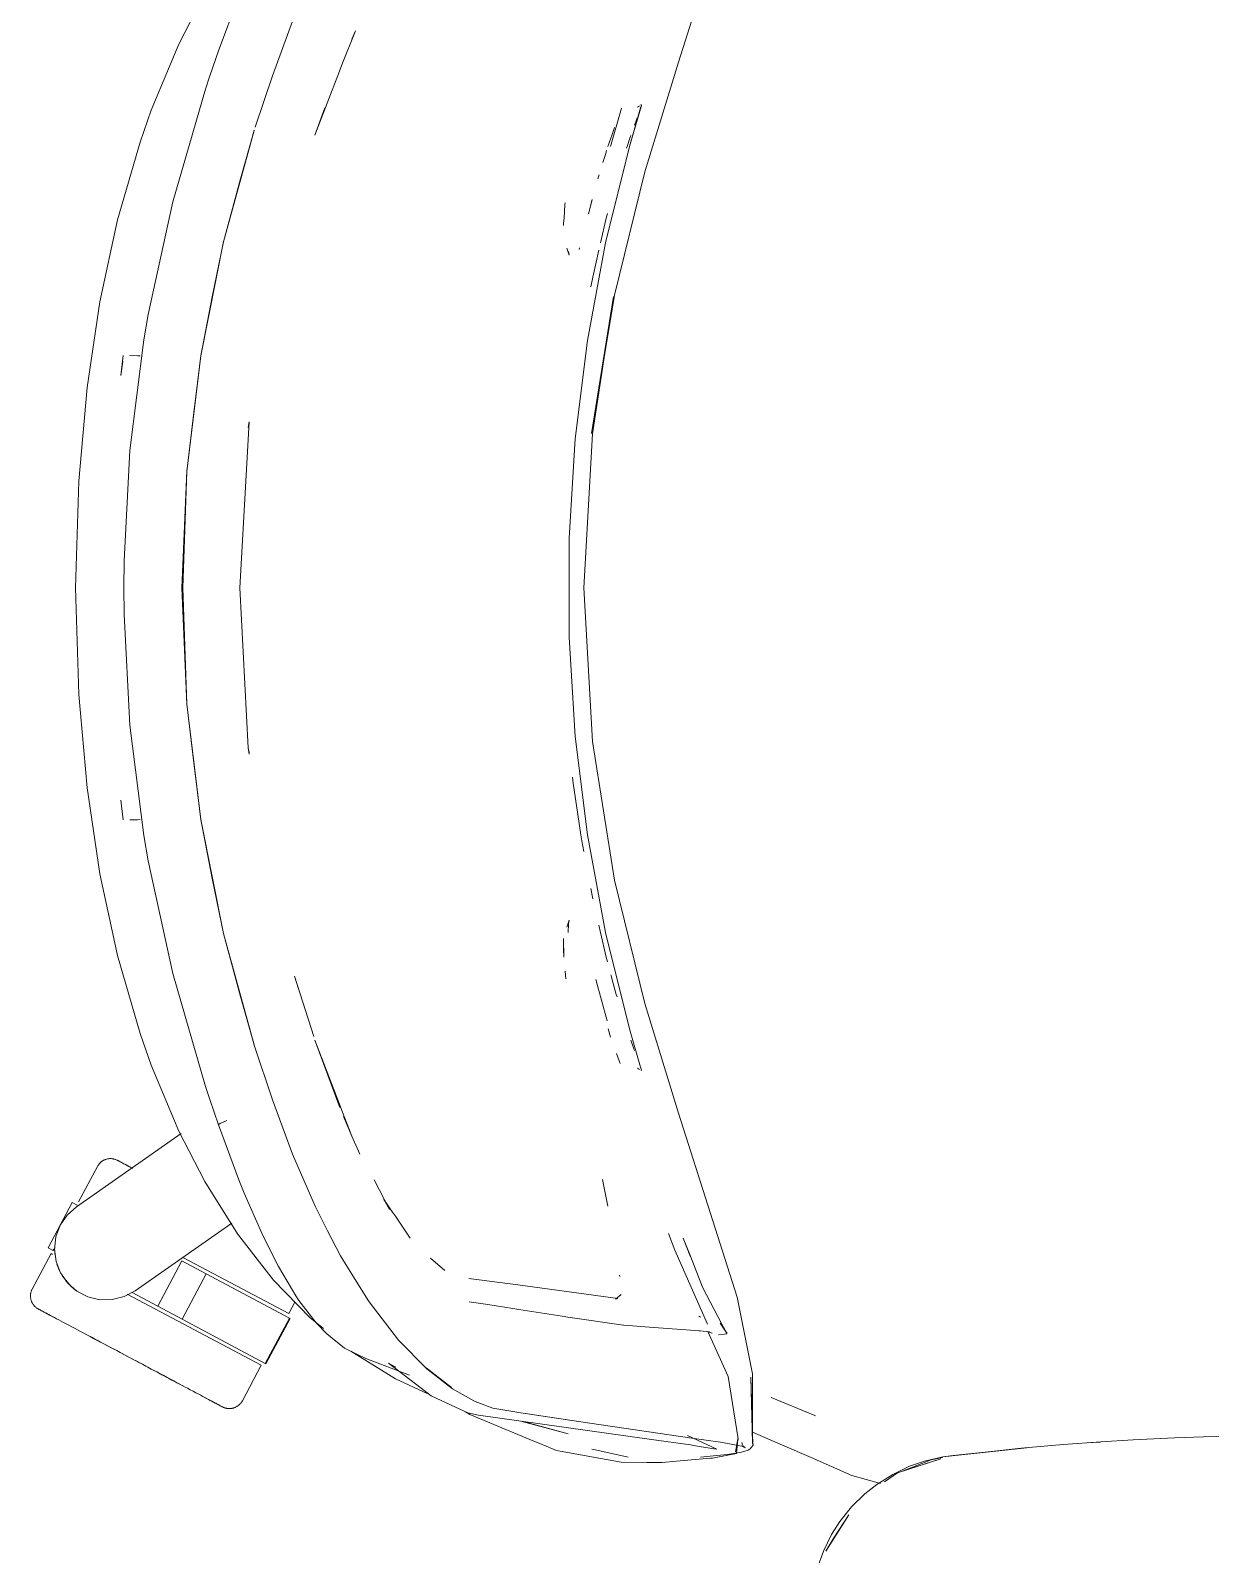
# Model space of a CAD drawing. Header units: millimetres. Extents: x 79795 to 317870, y -36033 to 97293.
# Drawn here: x 158370.3 to 158692.6, y 32909.1 to 33325.5 of the extents above; entities that cross this region are included whole.
import ezdxf

# ---------------------------------------------------------------- set-up
doc = ezdxf.new("R2010")
doc.units = ezdxf.units.MM
doc.header["$MEASUREMENT"] = 0
doc.layers.add('G-IMPT', color=8, linetype='CONTINUOUS', lineweight=9)
doc.layers.add('I-FURN', color=8, linetype='CONTINUOUS', lineweight=9)

msp = doc.modelspace()

# ---------------------------------------------------------------- linework, layer by layer
at = {"layer": 'G-IMPT'}
for p, q in [((158547.28, 33316.8), (158563.27, 33367.04)), ((158410.81, 33321.68), (158417.9, 33335.46)), ((158421.62, 33319.89), (158427.22, 33334.96)), ((158436.39, 33313.11), (158441.85, 33327.99)), ((158455.36, 33316.03), (158459.08, 33325.36)), ((158459.08, 33325.36), (158458.08, 33323.11)), ((158403.29, 33303.71), (158410.81, 33321.68)), ((158421.62, 33319.89), (158419.28, 33313.07)), ((158447.98, 33296.86), (158454.69, 33314.3)), ((158454.69, 33314.3), (158455.36, 33316.03)), ((158538.1, 33286.82), (158547.28, 33316.8)), ((158418.09, 33309.46), (158419.28, 33313.07)), ((158436.39, 33313.11), (158431.67, 33299.04)), ((158418.09, 33309.46), (158409.14, 33278.63)), ((158403.29, 33303.71), (158400.22, 33294.98)), ((158447.98, 33296.86), (158450.7, 33304.29)), ((158528.68, 33293.77), (158531.71, 33304.2)), ((158533.87, 33293.78), (158537.14, 33305)), ((158533.87, 33293.78), (158536.98, 33304.6)), ((158533.87, 33293.78), (158536.93, 33304.31)), ((158536.05, 33304.46), (158536.66, 33304.84)), ((158536.05, 33304.46), (158536.26, 33304.61)), ((158536.93, 33304.31), (158536.98, 33304.6)), ((158537.14, 33305), (158537.01, 33305.24)), ((158423, 33267.7), (158431.38, 33298.2)), ((158423, 33267.7), (158431.43, 33298.11)), ((158427.65, 33284.94), (158431.43, 33298.11)), ((158529.8, 33298.95), (158529.04, 33296.79)), ((158535.25, 33299.55), (158535.6, 33300.52)), ((158535.6, 33300.52), (158535.99, 33301.59)), ((158400.22, 33294.98), (158394.05, 33273.73)), ((158527.32, 33267.46), (158533.87, 33293.78)), ((158528.79, 33296.07), (158528.01, 33293.77)), ((158528.79, 33296.07), (158529.04, 33296.79)), ((158533.24, 33293.77), (158533.09, 33293.32)), ((158533.24, 33293.77), (158533.98, 33296)), ((158534.26, 33296.8), (158533.98, 33296)), ((158527.39, 33291.85), (158526.6, 33289.36)), ((158527.63, 33292.63), (158527.39, 33291.85)), ((158525.61, 33286.06), (158525.28, 33284.95)), ((158538.1, 33286.82), (158529.79, 33253.14)), ((158427.65, 33284.94), (158423, 33267.7)), ((158402.47, 33247.84), (158409.14, 33278.63)), ((158516.01, 33274.21), (158516.28, 33277.92)), ((158516.28, 33277.92), (158516.31, 33278.4)), ((158523.7, 33279.27), (158522.71, 33275.41)), ((158523.7, 33279.27), (158523.31, 33277.75)), ((158394.05, 33273.73), (158389.23, 33251.37)), ((158516.01, 33274.21), (158515.9, 33272.84)), ((158515.9, 33272.14), (158515.9, 33272.84)), ((158526, 33267.44), (158527.55, 33274.19)), ((158527.55, 33274.19), (158527.9, 33275.48)), ((158416.82, 33236.57), (158423.04, 33267.81)), ((158423.04, 33267.81), (158416.83, 33236.65)), ((158423, 33267.7), (158419.92, 33252.67)), ((158517.44, 33264.05), (158516.75, 33266)), ((158517.44, 33264.05), (158517.22, 33265.1)), ((158520.11, 33265.65), (158520.24, 33266.06)), ((158527.32, 33267.46), (158522.39, 33240.79)), ((158523.84, 33258.05), (158525.55, 33265.47)), ((158523.37, 33255.41), (158523.84, 33258.05)), ((158416.82, 33236.57), (158419.92, 33252.67)), ((158529.79, 33253.14), (158523.53, 33215.4)), ((158523.53, 33215.4), (158529.52, 33252.76)), ((158523.79, 33215.23), (158529.52, 33252.76)), ((158385.74, 33227.95), (158389.23, 33251.37)), ((158401.29, 33240.92), (158402.47, 33247.84)), ((158397.48, 33210.75), (158401.29, 33240.92)), ((158522.39, 33240.79), (158519.09, 33213.87)), ((158395.64, 33236.65), (158394.99, 33231.24)), ((158397.4, 33236.68), (158399.5, 33236.61)), ((158397.4, 33236.68), (158397.51, 33236.68)), ((158400.28, 33236.58), (158399.5, 33236.61)), ((158413, 33205.06), (158416.83, 33236.65)), ((158413.04, 33205.02), (158416.82, 33236.57)), ((158414.88, 33221.09), (158416.82, 33236.57)), ((158395.56, 33235.01), (158394.99, 33231.24)), ((158383.48, 33202.38), (158385.74, 33227.95)), ((158414.88, 33221.09), (158413.04, 33205.02)), ((158427.49, 33173.24), (158430, 33218.58)), ((158430, 33218.58), (158429.77, 33216.97)), ((158429.77, 33216.97), (158430, 33218.27)), ((158430.04, 33218.52), (158430, 33218.27)), ((158523.79, 33215.23), (158521.43, 33173.24)), ((158395.86, 33180.55), (158397.48, 33210.75)), ((158517.44, 33186.8), (158519.09, 33213.87)), ((158382.63, 33173.24), (158383.48, 33202.38)), ((158411.67, 33173.24), (158413, 33205.06)), ((158413.04, 33205.02), (158411.9, 33173.24)), ((158413.04, 33205.02), (158412.37, 33190.12)), ((158412.37, 33190.12), (158411.9, 33173.24)), ((158517.44, 33159.68), (158517.44, 33186.8)), ((158395.86, 33180.55), (158395.77, 33173.24)), ((158383.48, 33144.1), (158382.63, 33173.24)), ((158395.86, 33165.93), (158395.77, 33173.24)), ((158413, 33141.42), (158411.67, 33173.24)), ((158412.37, 33156.36), (158411.9, 33173.24)), ((158413.04, 33141.46), (158411.9, 33173.24)), ((158427.44, 33173.24), (158429.77, 33129.51)), ((158427.49, 33173.24), (158429.77, 33129.51)), ((158523.79, 33131.25), (158521.43, 33173.24)), ((158395.86, 33165.93), (158397.48, 33135.72)), ((158412.37, 33156.36), (158413.04, 33141.46)), ((158517.44, 33159.68), (158519.09, 33132.61)), ((158385.74, 33118.53), (158383.48, 33144.1)), ((158413, 33141.42), (158416.83, 33109.83)), ((158413.04, 33141.46), (158416.82, 33109.91)), ((158413.04, 33141.46), (158414.88, 33125.38)), ((158397.48, 33135.72), (158401.29, 33105.55)), ((158522.39, 33105.69), (158519.09, 33132.61)), ((158529.79, 33093.34), (158523.79, 33131.25)), ((158429.77, 33129.51), (158430.03, 33127.73)), ((158429.77, 33129.51), (158430, 33128.21)), ((158430.04, 33127.96), (158430, 33128.21)), ((158416.82, 33109.91), (158414.88, 33125.38)), ((158518.48, 33119.84), (158518.29, 33121.5)), ((158519.77, 33111.32), (158518.48, 33119.84)), ((158389.23, 33095.11), (158385.74, 33118.53)), ((158395.64, 33109.82), (158394.99, 33115.24)), ((158519.77, 33111.32), (158520.62, 33105.69)), ((158399.5, 33109.87), (158397.4, 33109.79)), ((158397.4, 33109.79), (158397.51, 33109.79)), ((158399.5, 33109.87), (158400.28, 33109.9)), ((158423, 33078.78), (158416.82, 33109.91)), ((158416.82, 33109.91), (158419.92, 33093.8)), ((158423, 33078.78), (158416.83, 33109.83)), ((158401.29, 33105.55), (158402.47, 33098.63)), ((158520.62, 33105.69), (158520.87, 33104.06)), ((158521.42, 33101.16), (158520.87, 33104.06)), ((158527.32, 33079.02), (158522.39, 33105.69)), ((158409.14, 33067.84), (158402.47, 33098.63)), ((158394.05, 33072.74), (158389.23, 33095.11)), ((158423, 33078.78), (158419.92, 33093.8)), ((158523.35, 33091.06), (158523.88, 33088.24)), ((158529.79, 33093.34), (158538.1, 33059.65)), ((158517.44, 33082.43), (158516.75, 33080.48)), ((158517.22, 33081.38), (158517.19, 33079.07)), ((158517.22, 33081.38), (158517.44, 33082.43)), ((158427.65, 33061.53), (158423, 33078.78)), ((158423, 33078.78), (158431.38, 33048.28)), ((158423, 33078.78), (158431.43, 33048.37)), ((158515.9, 33077.37), (158515.98, 33072.31)), ((158515.9, 33077.37), (158515.9, 33074.59)), ((158517.18, 33079.21), (158517.19, 33079.07)), ((158525.55, 33081.01), (158526, 33079.04)), ((158527.55, 33072.28), (158526, 33079.04)), ((158527.32, 33079.02), (158533.87, 33052.7)), ((158515.98, 33072.31), (158515.9, 33074.59)), ((158400.22, 33051.5), (158394.05, 33072.74)), ((158527.55, 33072.28), (158527.89, 33070.99)), ((158409.14, 33067.84), (158418.09, 33037.02)), ((158442.45, 33067.1), (158443.53, 33063.66)), ((158442.45, 33067.1), (158447.7, 33050.61)), ((158516.3, 33068.52), (158516.51, 33066.43)), ((158527.84, 33054.9), (158524.68, 33066.2)), ((158528.86, 33067.27), (158528.81, 33067.44)), ((158529.17, 33066.13), (158528.86, 33067.27)), ((158529.17, 33066.13), (158530.29, 33062.13)), ((158427.65, 33061.53), (158431.43, 33048.37)), ((158530.29, 33062.13), (158530.49, 33061.44)), ((158547.28, 33029.68), (158538.1, 33059.65)), ((158528.03, 33052.71), (158528.75, 33050.5)), ((158533.87, 33052.7), (158536.94, 33042.27)), ((158400.22, 33051.5), (158403.29, 33042.77)), ((158431.38, 33048.28), (158436.39, 33033.37)), ((158447.98, 33049.62), (158454.8, 33031.22)), ((158447.98, 33049.62), (158454.69, 33032.17)), ((158535.03, 33047.5), (158534.29, 33049.6)), ((158530.74, 33044.95), (158530.37, 33045.96)), ((158530.74, 33044.95), (158531.36, 33043.29)), ((158535.03, 33047.5), (158535.27, 33046.84)), ((158403.29, 33042.77), (158410.81, 33024.79)), ((158536.05, 33042.02), (158536.26, 33041.87)), ((158536.05, 33042.02), (158536.66, 33041.63)), ((158537.01, 33042), (158536.94, 33042.27)), ((158537.08, 33041.71), (158537.01, 33042)), ((158537.05, 33041.25), (158537.14, 33041.48)), ((158537.14, 33041.48), (158537.08, 33041.71)), ((158418.09, 33037.02), (158419.28, 33033.41)), ((158421.69, 33026.48), (158419.28, 33033.41)), ((158441.85, 33018.49), (158436.39, 33033.37)), ((158454.69, 33032.17), (158455.36, 33030.45)), ((158422.92, 33027.26), (158422.09, 33026.88)), ((158422.92, 33027.26), (158422.27, 33026.98)), ((158422.92, 33027.26), (158423.97, 33027.69)), ((158422.92, 33027.26), (158423.38, 33027.46)), ((158423.97, 33027.69), (158423.38, 33027.46)), ((158458.08, 33023.37), (158455.36, 33030.45)), ((158458.08, 33023.37), (158455.77, 33028.81)), ((158547.28, 33029.68), (158563.27, 32979.44)), ((158417.9, 33011.02), (158410.81, 33024.79)), ((158421.65, 33026.48), (158421.68, 33026.61)), ((158427.22, 33011.52), (158421.65, 33026.48)), ((158421.68, 33026.61), (158422.09, 33026.88)), ((158421.68, 33026.61), (158421.7, 33026.66)), ((158421.68, 33026.61), (158421.69, 33026.48)), ((158422.09, 33026.88), (158421.7, 33026.66)), ((158422.27, 33026.98), (158422.09, 33026.88)), ((158460.28, 33018.52), (158458.08, 33023.37)), ((158441.85, 33018.49), (158448.03, 33004.26)), ((158426.88, 32996.72), (158417.9, 33011.02)), ((158428.7, 33007.83), (158427.22, 33011.52)), ((158464.15, 33011.47), (158468.33, 33003.37)), ((158526.56, 33011.57), (158527.97, 33004.31)), ((158433.47, 32996.88), (158428.7, 33007.83)), ((158451.41, 32997.53), (158448.03, 33004.26)), ((158466.83, 33006.14), (158469.39, 33002.39)), ((158466.83, 33006.14), (158468.33, 33003.37)), ((158469.39, 33002.39), (158469.78, 33001.81)), ((158469.78, 33001.81), (158473.28, 32996.68)), ((158426.88, 32996.72), (158436.68, 32984.12)), ((158433.69, 32996.43), (158433.47, 32996.88)), ((158433.47, 32996.88), (158438, 32987.82)), ((158433.47, 32996.88), (158437.69, 32988.42)), ((158433.69, 32996.43), (158438, 32987.82)), ((158451.41, 32997.53), (158454.98, 32990.74)), ((158473.28, 32996.68), (158474.03, 32995.58)), ((158544.55, 32996.84), (158546.29, 32992.26)), ((158550.59, 32990.62), (158548.57, 32995.52)), ((158548.57, 32995.52), (158550.6, 32990.42)), ((158550.6, 32990.42), (158549.2, 32993.95)), ((158458.75, 32984.51), (158454.98, 32990.74)), ((158479.55, 32990.04), (158483.46, 32986.71)), ((158546.29, 32992.26), (158555.22, 32972.1)), ((158553.85, 32982.15), (158550.59, 32990.62)), ((158438, 32987.82), (158437.69, 32988.42)), ((158438, 32987.82), (158442.73, 32979.83)), ((158531.24, 32985.09), (158531.2, 32985.44)), ((158446.64, 32973.83), (158436.68, 32984.12)), ((158458.75, 32984.51), (158462.63, 32978.42)), ((158503.41, 32982.77), (158490.05, 32984.54)), ((158490.05, 32984.54), (158490.52, 32984.4)), ((158503.41, 32982.77), (158530.74, 32979.03)), ((158553.85, 32982.15), (158559.13, 32972.04)), ((158443.6, 32978.54), (158442.73, 32979.83)), ((158448.31, 32972.41), (158443.6, 32978.54)), ((158462.8, 32978.16), (158462.63, 32978.42)), ((158470.82, 32967.72), (158462.8, 32978.16)), ((158495.22, 32977.41), (158490.14, 32978.16)), ((158495.22, 32977.41), (158502.05, 32976.35)), ((158531.59, 32980.14), (158530.03, 32978.9)), ((158530.24, 32978.94), (158530.47, 32978.98)), ((158530.74, 32979.03), (158530.47, 32978.98)), ((158563.27, 32979.44), (158567.47, 32958.48)), ((158450.31, 32970.83), (158446.64, 32973.83)), ((158502.05, 32976.35), (158503.71, 32976.09)), ((158515.48, 32974.22), (158503.71, 32976.09)), ((158517.04, 32973.97), (158515.48, 32974.22)), ((158532.25, 32971.76), (158517.04, 32973.97)), ((158552.84, 32974.27), (158553.28, 32974)), ((158448.31, 32972.41), (158451.2, 32969.38)), ((158456.07, 32965.52), (158451.2, 32969.38)), ((158532.25, 32971.76), (158532.33, 32971.75)), ((158532.33, 32971.75), (158540.57, 32971.14)), ((158549.42, 32970.5), (158540.57, 32971.14)), ((158549.42, 32970.5), (158552.83, 32970.25)), ((158553.2, 32970.21), (158552.83, 32970.25)), ((158553.2, 32970.21), (158555.66, 32969.92)), ((158560.84, 32957.78), (158555.25, 32970.07)), ((158555.66, 32969.92), (158555.72, 32969.9)), ((158556.49, 32969.62), (158555.72, 32969.9)), ((158558.23, 32969.15), (158559.76, 32969.31)), ((158560.47, 32969.59), (158558.63, 32972.29)), ((158560.47, 32969.59), (158559.13, 32972.04)), ((158559.76, 32969.31), (158560.45, 32969.46)), ((158560.45, 32969.46), (158560.47, 32969.59)), ((158560.47, 32969.59), (158560.51, 32969.76)), ((158457.2, 32964.91), (158456.07, 32965.52)), ((158457.2, 32964.91), (158459.64, 32963.73)), ((158458.56, 32964.21), (158457.8, 32964.71)), ((158478.56, 32959.82), (158470.82, 32967.72)), ((158458.56, 32964.21), (158470.01, 32957.09)), ((158459.64, 32963.73), (158461.87, 32962.66)), ((158473.78, 32958.15), (158461.87, 32962.66)), ((158468.12, 32961.38), (158479.77, 32952.47)), ((158468.12, 32961.38), (158470.07, 32960.27)), ((158470.01, 32957.09), (158478.64, 32953.11)), ((158485.3, 32954.73), (158478.35, 32960.13)), ((158478.35, 32960.13), (158481.92, 32957.32)), ((158478.56, 32959.82), (158485.53, 32954.41)), ((158485.3, 32954.73), (158481.92, 32957.32)), ((158560.84, 32957.78), (158563.55, 32940.74)), ((158567.03, 32957.59), (158567.61, 32939.15)), ((158567.03, 32957.59), (158567.51, 32939.61)), ((158567.47, 32958.48), (158567.51, 32939.61)), ((158479.77, 32952.47), (158486.35, 32949.4)), ((158485.53, 32954.41), (158491.36, 32951.12)), ((158486.35, 32949.4), (158489.71, 32947.83)), ((158489.1, 32948.12), (158490.27, 32947.35)), ((158491.78, 32950.9), (158491.36, 32951.12)), ((158491.78, 32950.9), (158496.57, 32949.15)), ((158496.57, 32949.15), (158504.24, 32947.85)), ((158572.61, 32952.05), (158584.47, 32947.13)), ((158492.7, 32947.19), (158489.71, 32947.83)), ((158490.27, 32947.35), (158506.72, 32940.55)), ((158539.92, 32940.51), (158492.7, 32947.19)), ((158517.13, 32942.06), (158504.18, 32945.57)), ((158519.41, 32945.55), (158504.24, 32947.85)), ((158519.41, 32945.55), (158504.82, 32947.78)), ((158520.01, 32945.46), (158504.82, 32947.78)), ((158517.13, 32942.06), (158505.24, 32945.42)), ((158520.01, 32945.46), (158550.89, 32940.9)), ((158584.73, 32947.02), (158584.47, 32947.13)), ((158506.72, 32940.55), (158510.09, 32939.16)), ((158539.92, 32940.51), (158550.58, 32939.07)), ((158549.78, 32941.68), (158557.77, 32937.88)), ((158550.89, 32940.9), (158558.74, 32939.79)), ((158565, 32938.68), (158558.74, 32939.79)), ((158562.87, 32937.15), (158563.55, 32940.74)), ((158562.87, 32937.15), (158563.49, 32940.7)), ((158563.49, 32940.7), (158563.1, 32936.74)), ((158564.66, 32939.23), (158564.58, 32939.73)), ((158567.64, 32939.03), (158567.45, 32939.9)), ((158567.45, 32939.9), (158567.47, 32939.79)), ((158567.51, 32939.61), (158567.47, 32939.79)), ((158575.67, 32939.02), (158567.5, 32942.59)), ((158567.61, 32939.15), (158567.51, 32939.61)), ((158662.59, 32939.89), (158652.3, 32939.16)), ((158660.55, 32939.75), (158659.13, 32939.62)), ((158660.55, 32939.75), (158662.45, 32939.84)), ((158662.59, 32939.89), (158671.46, 32940.45)), ((158682.76, 32940.99), (158671.46, 32940.45)), ((158682.76, 32940.99), (158690.64, 32941.28)), ((158702.95, 32941.58), (158690.64, 32941.28)), ((158513.94, 32937.57), (158510.09, 32939.16)), ((158531.64, 32934.33), (158513.94, 32937.57)), ((158524.2, 32937.78), (158523.62, 32937.94)), ((158533.51, 32935.74), (158524.2, 32937.78)), ((158546.73, 32934.64), (158556.06, 32935.45)), ((158551.88, 32938.86), (158550.58, 32939.07)), ((158556.9, 32938.03), (158551.88, 32938.86)), ((158555.89, 32935.97), (158553.3, 32935.75)), ((158555.89, 32935.97), (158560.58, 32936.48)), ((158556.06, 32935.45), (158556.53, 32935.49)), ((158560.78, 32936.3), (158556.53, 32935.49)), ((158557.77, 32937.88), (158556.9, 32938.03)), ((158561.19, 32936.56), (158560.58, 32936.48)), ((158560.78, 32936.3), (158563.1, 32936.74)), ((158561.19, 32936.56), (158564.47, 32937.09)), ((158564.38, 32938.85), (158565.48, 32938.29)), ((158564.38, 32938.85), (158565, 32938.68)), ((158564.47, 32937.09), (158566.33, 32937.64)), ((158564.66, 32939.23), (158564.98, 32938.69)), ((158564.98, 32938.69), (158565.48, 32938.29)), ((158566.87, 32937.97), (158566.33, 32937.64)), ((158566.87, 32937.97), (158567.24, 32938.46)), ((158567.64, 32939.03), (158567.24, 32938.46)), ((158583.5, 32935.6), (158575.67, 32939.02)), ((158594.63, 32930.74), (158583.5, 32935.6)), ((158619.47, 32935.82), (158614.5, 32934.67)), ((158619.39, 32935.61), (158616.33, 32935.03)), ((158619.47, 32935.82), (158642.42, 32938.28)), ((158619.47, 32935.82), (158640.9, 32938.17)), ((158619.47, 32935.82), (158622.28, 32936.15)), ((158642.42, 32938.28), (158622.28, 32936.15)), ((158640.9, 32938.17), (158652.3, 32939.16)), ((158531.64, 32934.33), (158538.61, 32934.3)), ((158542.78, 32934.3), (158538.61, 32934.3)), ((158546.73, 32934.64), (158542.78, 32934.3)), ((158607.11, 32931.42), (158603.54, 32929)), ((158605.79, 32931.03), (158610.37, 32933.22)), ((158607.11, 32931.42), (158618.97, 32935.24)), ((158607.11, 32931.42), (158609.82, 32932.32)), ((158616.33, 32935.03), (158608.15, 32931.83)), ((158609.82, 32932.32), (158618.97, 32935.24)), ((158610.37, 32933.22), (158614.5, 32934.67)), ((158594.63, 32930.74), (158602.45, 32928.49)), ((158598.16, 32925.67), (158601.46, 32928.3)), ((158605.79, 32931.03), (158601.46, 32928.3)), ((158594.55, 32922.13), (158598.16, 32925.67)), ((158587.5, 32910), (158593.82, 32919.95)), ((158589.66, 32913.67), (158593.82, 32919.95)), ((158594.55, 32922.13), (158591.36, 32918.15)), ((158589.1, 32914.6), (158591.36, 32918.15)), ((158586.86, 32910.09), (158589.1, 32914.6)), ((158587.5, 32910), (158589.66, 32913.67)), ((158586.86, 32910.09), (158585.15, 32905.32))]:
    msp.add_line(p, q, dxfattribs=at)
at = {"layer": 'I-FURN'}
for p, q in [((158382.84, 33004.1), (158411.43, 33024.12)), ((158388.59, 33015.15), (158383.44, 33005.46)), ((158388.59, 33015.15), (158388.66, 33015.29)), ((158388.66, 33015.29), (158388.75, 33015.42)), ((158388.75, 33015.42), (158388.84, 33015.56)), ((158388.84, 33015.56), (158388.93, 33015.69)), ((158388.93, 33015.69), (158389.03, 33015.82)), ((158389.03, 33015.82), (158389.14, 33015.94)), ((158389.14, 33015.94), (158389.25, 33016.06)), ((158389.25, 33016.06), (158389.36, 33016.17)), ((158389.36, 33016.17), (158389.48, 33016.28)), ((158389.48, 33016.28), (158389.6, 33016.38)), ((158389.6, 33016.38), (158389.73, 33016.48)), ((158389.73, 33016.48), (158389.86, 33016.58)), ((158389.86, 33016.58), (158390, 33016.66)), ((158390, 33016.66), (158390.13, 33016.75)), ((158390.13, 33016.75), (158390.28, 33016.82)), ((158390.28, 33016.82), (158390.42, 33016.9)), ((158390.42, 33016.9), (158390.57, 33016.96)), ((158390.57, 33016.96), (158390.72, 33017.02)), ((158390.72, 33017.02), (158390.87, 33017.08)), ((158390.87, 33017.08), (158391.02, 33017.12)), ((158391.02, 33017.12), (158391.18, 33017.17)), ((158391.18, 33017.17), (158391.34, 33017.2)), ((158391.34, 33017.2), (158391.49, 33017.23)), ((158391.49, 33017.23), (158391.65, 33017.25)), ((158391.65, 33017.25), (158391.81, 33017.27)), ((158391.81, 33017.27), (158391.97, 33017.28)), ((158391.97, 33017.28), (158392.14, 33017.28)), ((158392.14, 33017.28), (158392.3, 33017.28)), ((158392.3, 33017.28), (158392.46, 33017.27)), ((158392.46, 33017.27), (158392.62, 33017.26)), ((158392.62, 33017.26), (158392.78, 33017.23)), ((158392.78, 33017.23), (158392.94, 33017.21)), ((158392.94, 33017.21), (158393.09, 33017.17)), ((158393.09, 33017.17), (158393.25, 33017.13)), ((158393.25, 33017.13), (158393.4, 33017.08)), ((158393.4, 33017.08), (158393.56, 33017.03)), ((158393.56, 33017.03), (158393.71, 33016.97)), ((158393.71, 33016.97), (158393.85, 33016.9)), ((158393.85, 33016.9), (158394, 33016.83)), ((158394, 33016.83), (158394.04, 33016.81)), ((158394.04, 33016.81), (158394.06, 33016.8)), ((158394.08, 33016.79), (158394.04, 33016.81)), ((158394.04, 33016.81), (158394.04, 33016.81)), ((158394.06, 33016.8), (158394.12, 33016.77)), ((158394.17, 33016.74), (158394.08, 33016.79)), ((158394.12, 33016.77), (158394.22, 33016.72)), ((158394.29, 33016.68), (158394.17, 33016.74)), ((158394.22, 33016.72), (158394.36, 33016.64)), ((158394.45, 33016.59), (158394.29, 33016.68)), ((158394.36, 33016.64), (158394.54, 33016.55)), ((158394.65, 33016.49), (158394.45, 33016.59)), ((158394.54, 33016.55), (158394.76, 33016.43)), ((158394.89, 33016.36), (158394.65, 33016.49)), ((158394.76, 33016.43), (158395.02, 33016.29)), ((158395.17, 33016.21), (158394.89, 33016.36)), ((158395.02, 33016.29), (158395.31, 33016.13)), ((158395.49, 33016.04), (158395.17, 33016.21)), ((158395.31, 33016.13), (158395.65, 33015.96)), ((158395.84, 33015.85), (158395.49, 33016.04)), ((158395.65, 33015.96), (158396.02, 33015.76)), ((158396.24, 33015.64), (158395.84, 33015.85)), ((158396.02, 33015.76), (158396.43, 33015.54)), ((158396.67, 33015.41), (158396.24, 33015.64)), ((158396.43, 33015.54), (158396.88, 33015.3)), ((158397.13, 33015.17), (158396.67, 33015.41)), ((158396.88, 33015.3), (158397.36, 33015.05)), ((158397.63, 33014.9), (158397.13, 33015.17)), ((158397.36, 33015.05), (158397.88, 33014.77)), ((158398.17, 33014.62), (158397.63, 33014.9)), ((158381.69, 33005.26), (158375.11, 32992.9)), ((158380.33, 33001.84), (158382.84, 33004.1)), ((158381.69, 33005.26), (158383.08, 33004.52)), ((158383.08, 33004.52), (158382.99, 33004.56)), ((158377.26, 32995.89), (158378.44, 32999.06)), ((158378.44, 32999.06), (158380.33, 33001.84)), ((158425.33, 32999.68), (158398.9, 32981.17)), ((158376.88, 32992.54), (158377.26, 32995.89)), ((158375.92, 32991.33), (158370.77, 32981.65)), ((158376.51, 32992.16), (158375.11, 32992.9)), ((158375.92, 32991.33), (158376.3, 32991.13)), ((158376.42, 32992.2), (158376.51, 32992.16)), ((158376.51, 32992.16), (158376.91, 32992.91)), ((158377.31, 32989.2), (158376.88, 32992.54)), ((158412.13, 32990.2), (158440.83, 32974.94)), ((158378.52, 32986.05), (158377.31, 32989.2)), ((158380.46, 32983.29), (158378.52, 32986.05)), ((158411.66, 32989.32), (158405.09, 32976.96)), ((158411.66, 32989.32), (158418.3, 32985.79)), ((158418.3, 32985.79), (158411.73, 32973.43)), ((158418.3, 32985.79), (158441.01, 32973.71)), ((158370.56, 32981.17), (158370.62, 32981.32)), ((158370.62, 32981.32), (158370.68, 32981.46)), ((158370.68, 32981.46), (158370.75, 32981.61)), ((158370.75, 32981.61), (158370.77, 32981.65)), ((158379, 32985.21), (158381.3, 32982.43)), ((158383, 32981.07), (158380.46, 32983.29)), ((158381.3, 32982.43), (158382.72, 32981.27)), ((158370.3, 32979.75), (158370.31, 32979.91)), ((158370.31, 32979.59), (158370.3, 32979.75)), ((158370.31, 32980.07), (158370.33, 32980.23)), ((158370.31, 32979.91), (158370.31, 32980.07)), ((158370.32, 32979.42), (158370.31, 32979.59)), ((158370.33, 32979.26), (158370.32, 32979.42)), ((158370.33, 32980.23), (158370.35, 32980.39)), ((158370.36, 32979.1), (158370.33, 32979.26)), ((158370.35, 32980.39), (158370.38, 32980.55)), ((158370.38, 32978.95), (158370.36, 32979.1)), ((158370.38, 32980.55), (158370.42, 32980.71)), ((158370.42, 32978.79), (158370.38, 32978.95)), ((158370.42, 32980.71), (158370.46, 32980.86)), ((158370.46, 32978.63), (158370.42, 32978.79)), ((158370.46, 32980.86), (158370.5, 32981.02)), ((158370.51, 32978.48), (158370.46, 32978.63)), ((158370.5, 32981.02), (158370.56, 32981.17)), ((158370.56, 32978.33), (158370.51, 32978.48)), ((158370.62, 32978.18), (158370.56, 32978.33)), ((158370.69, 32978.03), (158370.62, 32978.18)), ((158370.76, 32977.89), (158370.69, 32978.03)), ((158370.84, 32977.75), (158370.76, 32977.89)), ((158370.92, 32977.61), (158370.84, 32977.75)), ((158371.01, 32977.47), (158370.92, 32977.61)), ((158371.11, 32977.34), (158371.01, 32977.47)), ((158371.2, 32977.21), (158371.11, 32977.34)), ((158371.31, 32977.09), (158371.2, 32977.21)), ((158371.42, 32976.97), (158371.31, 32977.09)), ((158386, 32979.52), (158383, 32981.07)), ((158389.28, 32978.73), (158386, 32979.52)), ((158392.65, 32978.76), (158389.28, 32978.73)), ((158395.92, 32979.59), (158392.65, 32978.76)), ((158398.9, 32981.17), (158395.92, 32979.59)), ((158396.71, 32980.28), (158433.32, 32960.82)), ((158405.09, 32976.96), (158398.03, 32980.71)), ((158440.83, 32974.94), (158442.51, 32978.1)), ((158371.53, 32976.86), (158371.42, 32976.97)), ((158371.65, 32976.75), (158371.53, 32976.86)), ((158371.77, 32976.64), (158371.65, 32976.75)), ((158371.9, 32976.54), (158371.77, 32976.64)), ((158372.03, 32976.45), (158371.9, 32976.54)), ((158372.16, 32976.36), (158372.03, 32976.45)), ((158372.3, 32976.28), (158372.16, 32976.36)), ((158372.44, 32976.2), (158372.3, 32976.28)), ((158372.45, 32976.19), (158372.44, 32976.2)), ((158372.44, 32976.2), (158372.46, 32976.19)), ((158372.49, 32976.17), (158372.45, 32976.19)), ((158372.46, 32976.19), (158372.52, 32976.15)), ((158372.57, 32976.13), (158372.49, 32976.17)), ((158372.52, 32976.15), (158372.62, 32976.1)), ((158372.69, 32976.06), (158372.57, 32976.13)), ((158372.62, 32976.1), (158372.76, 32976.03)), ((158372.85, 32975.98), (158372.69, 32976.06)), ((158372.76, 32976.03), (158372.94, 32975.93)), ((158373.06, 32975.87), (158372.85, 32975.98)), ((158372.94, 32975.93), (158373.16, 32975.81)), ((158373.3, 32975.74), (158373.06, 32975.87)), ((158373.16, 32975.81), (158373.42, 32975.68)), ((158373.58, 32975.59), (158373.3, 32975.74)), ((158373.42, 32975.68), (158373.72, 32975.52)), ((158373.89, 32975.42), (158373.58, 32975.59)), ((158373.72, 32975.52), (158374.05, 32975.34)), ((158374.25, 32975.24), (158373.89, 32975.42)), ((158374.05, 32975.34), (158374.42, 32975.14)), ((158374.64, 32975.03), (158374.25, 32975.24)), ((158374.42, 32975.14), (158374.83, 32974.92)), ((158375.07, 32974.8), (158374.64, 32975.03)), ((158374.83, 32974.92), (158375.28, 32974.69)), ((158375.54, 32974.55), (158375.07, 32974.8)), ((158375.28, 32974.69), (158375.76, 32974.43)), ((158376.04, 32974.28), (158375.54, 32974.55)), ((158375.76, 32974.43), (158376.28, 32974.16)), ((158376.57, 32974), (158376.04, 32974.28)), ((158376.28, 32974.16), (158376.83, 32973.86)), ((158377.14, 32973.7), (158376.57, 32974)), ((158376.83, 32973.86), (158377.42, 32973.55)), ((158377.42, 32973.55), (158378.03, 32973.22)), ((158378.03, 32973.22), (158378.68, 32972.88)), ((158411.73, 32973.43), (158405.09, 32976.96)), ((158434.44, 32961.35), (158411.73, 32973.43)), ((158441.01, 32973.71), (158434.44, 32961.35)), ((158434.61, 32961.26), (158441.18, 32973.62)), ((158378.68, 32972.88), (158379.36, 32972.52)), ((158379.36, 32972.52), (158380.06, 32972.14)), ((158380.06, 32972.14), (158380.8, 32971.75)), ((158380.8, 32971.75), (158381.56, 32971.35)), ((158381.56, 32971.35), (158382.35, 32970.93)), ((158382.35, 32970.93), (158383.16, 32970.5)), ((158383.16, 32970.5), (158384, 32970.05)), ((158384, 32970.05), (158384.85, 32969.6)), ((158384.85, 32969.6), (158385.73, 32969.13)), ((158385.73, 32969.13), (158386.63, 32968.65)), ((158387.12, 32968.39), (158386.21, 32968.87)), ((158386.63, 32968.65), (158387.54, 32968.17)), ((158388.04, 32967.9), (158387.12, 32968.39)), ((158387.54, 32968.17), (158388.47, 32967.67)), ((158388.98, 32967.4), (158388.04, 32967.9)), ((158388.47, 32967.67), (158389.41, 32967.17)), ((158389.93, 32966.9), (158388.98, 32967.4)), ((158389.41, 32967.17), (158390.37, 32966.66)), ((158390.89, 32966.39), (158389.93, 32966.9)), ((158390.37, 32966.66), (158391.34, 32966.15)), ((158391.87, 32965.87), (158390.89, 32966.39)), ((158391.34, 32966.15), (158392.32, 32965.63)), ((158392.85, 32965.35), (158391.87, 32965.87)), ((158392.32, 32965.63), (158393.31, 32965.1)), ((158393.84, 32964.82), (158392.85, 32965.35)), ((158393.31, 32965.1), (158394.3, 32964.57)), ((158394.84, 32964.29), (158393.84, 32964.82)), ((158394.3, 32964.57), (158395.3, 32964.04)), ((158395.84, 32963.76), (158394.84, 32964.29)), ((158395.3, 32964.04), (158396.3, 32963.51)), ((158396.84, 32963.22), (158395.84, 32963.76)), ((158396.3, 32963.51), (158397.31, 32962.98)), ((158397.85, 32962.69), (158396.84, 32963.22)), ((158397.31, 32962.98), (158398.31, 32962.44)), ((158398.85, 32962.15), (158397.85, 32962.69)), ((158398.31, 32962.44), (158399.32, 32961.91)), ((158399.86, 32961.62), (158398.85, 32962.15)), ((158399.32, 32961.91), (158400.32, 32961.37)), ((158400.86, 32961.09), (158399.86, 32961.62)), ((158400.32, 32961.37), (158401.31, 32960.84)), ((158401.85, 32960.56), (158400.86, 32961.09)), ((158401.31, 32960.84), (158402.31, 32960.32)), ((158402.84, 32960.03), (158401.85, 32960.56)), ((158428.17, 32951.13), (158433.32, 32960.82)), ((158402.31, 32960.32), (158403.29, 32959.79)), ((158403.82, 32959.51), (158402.84, 32960.03)), ((158403.29, 32959.79), (158404.26, 32959.28)), ((158404.79, 32959), (158403.82, 32959.51)), ((158404.26, 32959.28), (158405.23, 32958.76)), ((158405.74, 32958.49), (158404.79, 32959)), ((158405.23, 32958.76), (158406.18, 32958.26)), ((158406.69, 32957.99), (158405.74, 32958.49)), ((158406.18, 32958.26), (158407.12, 32957.76)), ((158407.62, 32957.49), (158406.69, 32957.99)), ((158407.12, 32957.76), (158408.04, 32957.27)), ((158408.53, 32957.01), (158407.62, 32957.49)), ((158408.04, 32957.27), (158408.94, 32956.79)), ((158409.43, 32956.53), (158408.53, 32957.01)), ((158408.94, 32956.79), (158409.83, 32956.32)), ((158410.3, 32956.07), (158409.43, 32956.53)), ((158409.83, 32956.32), (158410.7, 32955.85)), ((158411.16, 32955.61), (158410.3, 32956.07)), ((158410.7, 32955.85), (158411.55, 32955.4)), ((158411.99, 32955.17), (158411.16, 32955.61)), ((158411.55, 32955.4), (158412.37, 32954.97)), ((158412.37, 32954.97), (158413.17, 32954.54)), ((158413.17, 32954.54), (158413.95, 32954.13)), ((158413.95, 32954.13), (158414.7, 32953.73)), ((158414.7, 32953.73), (158415.42, 32953.34)), ((158415.42, 32953.34), (158416.11, 32952.98)), ((158416.11, 32952.98), (158416.78, 32952.62)), ((158416.78, 32952.62), (158417.41, 32952.29)), ((158417.41, 32952.29), (158418.01, 32951.97)), ((158418.32, 32951.8), (158417.74, 32952.11)), ((158418.01, 32951.97), (158418.58, 32951.66)), ((158418.88, 32951.51), (158418.32, 32951.8)), ((158418.58, 32951.66), (158419.12, 32951.38)), ((158419.39, 32951.23), (158418.88, 32951.51)), ((158419.12, 32951.38), (158419.62, 32951.11)), ((158419.87, 32950.98), (158419.39, 32951.23)), ((158419.62, 32951.11), (158420.08, 32950.86)), ((158420.32, 32950.74), (158419.87, 32950.98)), ((158420.08, 32950.86), (158420.51, 32950.64)), ((158420.73, 32950.52), (158420.32, 32950.74)), ((158420.51, 32950.64), (158420.91, 32950.43)), ((158421.1, 32950.32), (158420.73, 32950.52)), ((158420.91, 32950.43), (158421.26, 32950.24)), ((158421.44, 32950.14), (158421.1, 32950.32)), ((158421.26, 32950.24), (158421.58, 32950.07)), ((158421.74, 32949.99), (158421.44, 32950.14)), ((158421.58, 32950.07), (158421.86, 32949.92)), ((158421.99, 32949.85), (158421.74, 32949.99)), ((158421.86, 32949.92), (158422.1, 32949.79)), ((158422.21, 32949.73), (158421.99, 32949.85)), ((158422.1, 32949.79), (158422.3, 32949.69)), ((158422.39, 32949.64), (158422.21, 32949.73)), ((158422.3, 32949.69), (158422.46, 32949.6)), ((158422.53, 32949.56), (158422.39, 32949.64)), ((158422.46, 32949.6), (158422.59, 32949.53)), ((158422.63, 32949.51), (158422.53, 32949.56)), ((158422.59, 32949.53), (158422.67, 32949.49)), ((158422.7, 32949.48), (158422.63, 32949.51)), ((158422.67, 32949.49), (158422.71, 32949.47)), ((158422.72, 32949.47), (158422.7, 32949.48)), ((158422.71, 32949.47), (158422.72, 32949.47)), ((158422.75, 32949.45), (158422.72, 32949.47)), ((158422.9, 32949.37), (158422.75, 32949.45)), ((158423.05, 32949.31), (158422.9, 32949.37)), ((158423.2, 32949.25), (158423.05, 32949.31)), ((158423.35, 32949.2), (158423.2, 32949.25)), ((158423.5, 32949.15), (158423.35, 32949.2)), ((158423.66, 32949.11), (158423.5, 32949.15)), ((158423.81, 32949.07), (158423.66, 32949.11)), ((158423.97, 32949.04), (158423.81, 32949.07)), ((158424.13, 32949.02), (158423.97, 32949.04)), ((158424.29, 32949.01), (158424.13, 32949.02)), ((158424.45, 32949), (158424.29, 32949.01)), ((158424.62, 32948.99), (158424.45, 32949)), ((158424.78, 32949), (158424.62, 32948.99)), ((158424.94, 32949.01), (158424.78, 32949)), ((158425.1, 32949.02), (158424.94, 32949.01)), ((158425.26, 32949.05), (158425.1, 32949.02)), ((158425.42, 32949.08), (158425.26, 32949.05)), ((158425.57, 32949.11), (158425.42, 32949.08)), ((158425.73, 32949.15), (158425.57, 32949.11)), ((158425.88, 32949.2), (158425.73, 32949.15)), ((158426.03, 32949.26), (158425.88, 32949.2)), ((158426.18, 32949.32), (158426.03, 32949.26)), ((158426.33, 32949.38), (158426.18, 32949.32)), ((158426.48, 32949.45), (158426.33, 32949.38)), ((158426.62, 32949.53), (158426.48, 32949.45)), ((158426.76, 32949.61), (158426.62, 32949.53)), ((158426.89, 32949.7), (158426.76, 32949.61)), ((158427.02, 32949.8), (158426.89, 32949.7)), ((158427.15, 32949.9), (158427.02, 32949.8)), ((158427.27, 32950), (158427.15, 32949.9)), ((158427.39, 32950.11), (158427.27, 32950)), ((158427.5, 32950.22), (158427.39, 32950.11)), ((158427.61, 32950.34), (158427.5, 32950.22)), ((158427.72, 32950.46), (158427.61, 32950.34)), ((158427.82, 32950.59), (158427.72, 32950.46)), ((158427.91, 32950.72), (158427.82, 32950.59)), ((158428, 32950.85), (158427.91, 32950.72)), ((158428.09, 32950.99), (158428, 32950.85)), ((158428.17, 32951.13), (158428.09, 32950.99))]:
    msp.add_line(p, q, dxfattribs=at)
for points in [[(158376.98, 32991.1), (158376.94, 32991.47), (158376.9, 32992.14), (158376.9, 32992.68), (158376.91, 32992.91)], [(158380.94, 32982.77), (158380.54, 32983.17), (158380.18, 32983.58), (158379.85, 32984)]]:
    msp.add_open_spline(points, degree=3, dxfattribs=at)
msp.add_open_spline([(158378.24, 32986.61), (158378.16, 32986.76), (158377.87, 32987.4), (158377.65, 32988.02), (158377.51, 32988.49)], degree=3, knots=[-0.5319761, -0.5319761, -0.5319761, -0.5319761, -0.5, -0.4, -0.4, -0.4, -0.4], dxfattribs=at)

doc.saveas('drawing.dxf')
